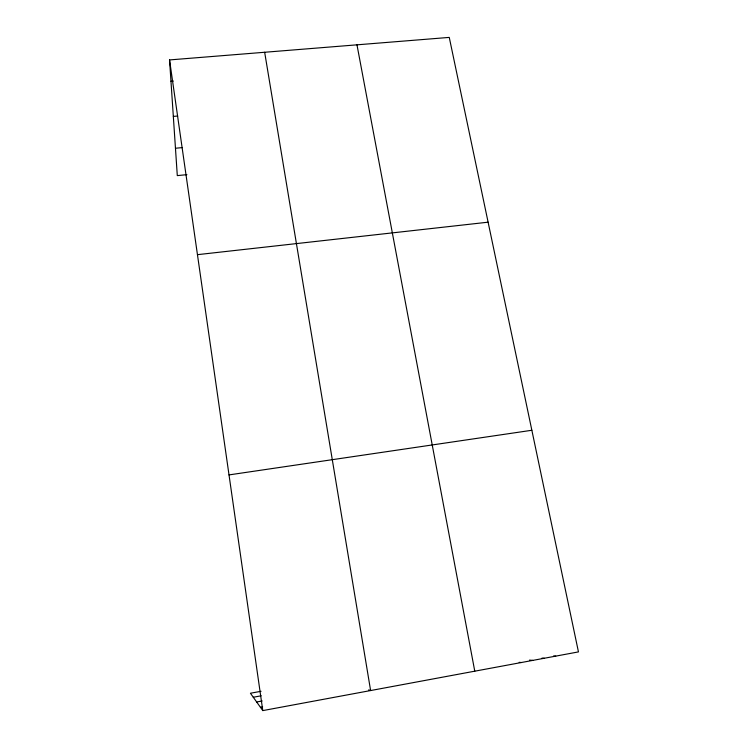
<?xml version="1.0" encoding="UTF-8"?>
<svg xmlns="http://www.w3.org/2000/svg" width="748" height="748" viewBox="0 0 748 748"><rect width="100%" height="100%" fill="white"/><g stroke="black" fill="none" stroke-linecap="round" stroke-linejoin="round"><path stroke-width="1.12" d="M260.454 707.318L262.642 706.916M261.052 691.292L250.43 693.237L262.791 710.6L578.456 651.901L449.258 37.4L169.544 59.924L177.295 175.612L186.907 174.658M253.282 697.248L261.22 695.79M256.658 701.989L262.193 700.97M229.01 474.905L531.856 430.268M197.453 254.666L488.107 222.184M175.462 148.244L182.26 147.608M173.33 116.417L177.678 116.024M170.974 81.252L173.293 81.055M553.548 655.987L555.727 656.127M542.01 658.081L544.292 658.249M529.5 660.11L532.819 660.381M519.159 662.326L521.3 662.532M368.661 689.871L370.615 690.554L264.661 52.267M356.974 44.833L474.774 671.18M169.544 59.924L262.791 710.6"/></g></svg>
